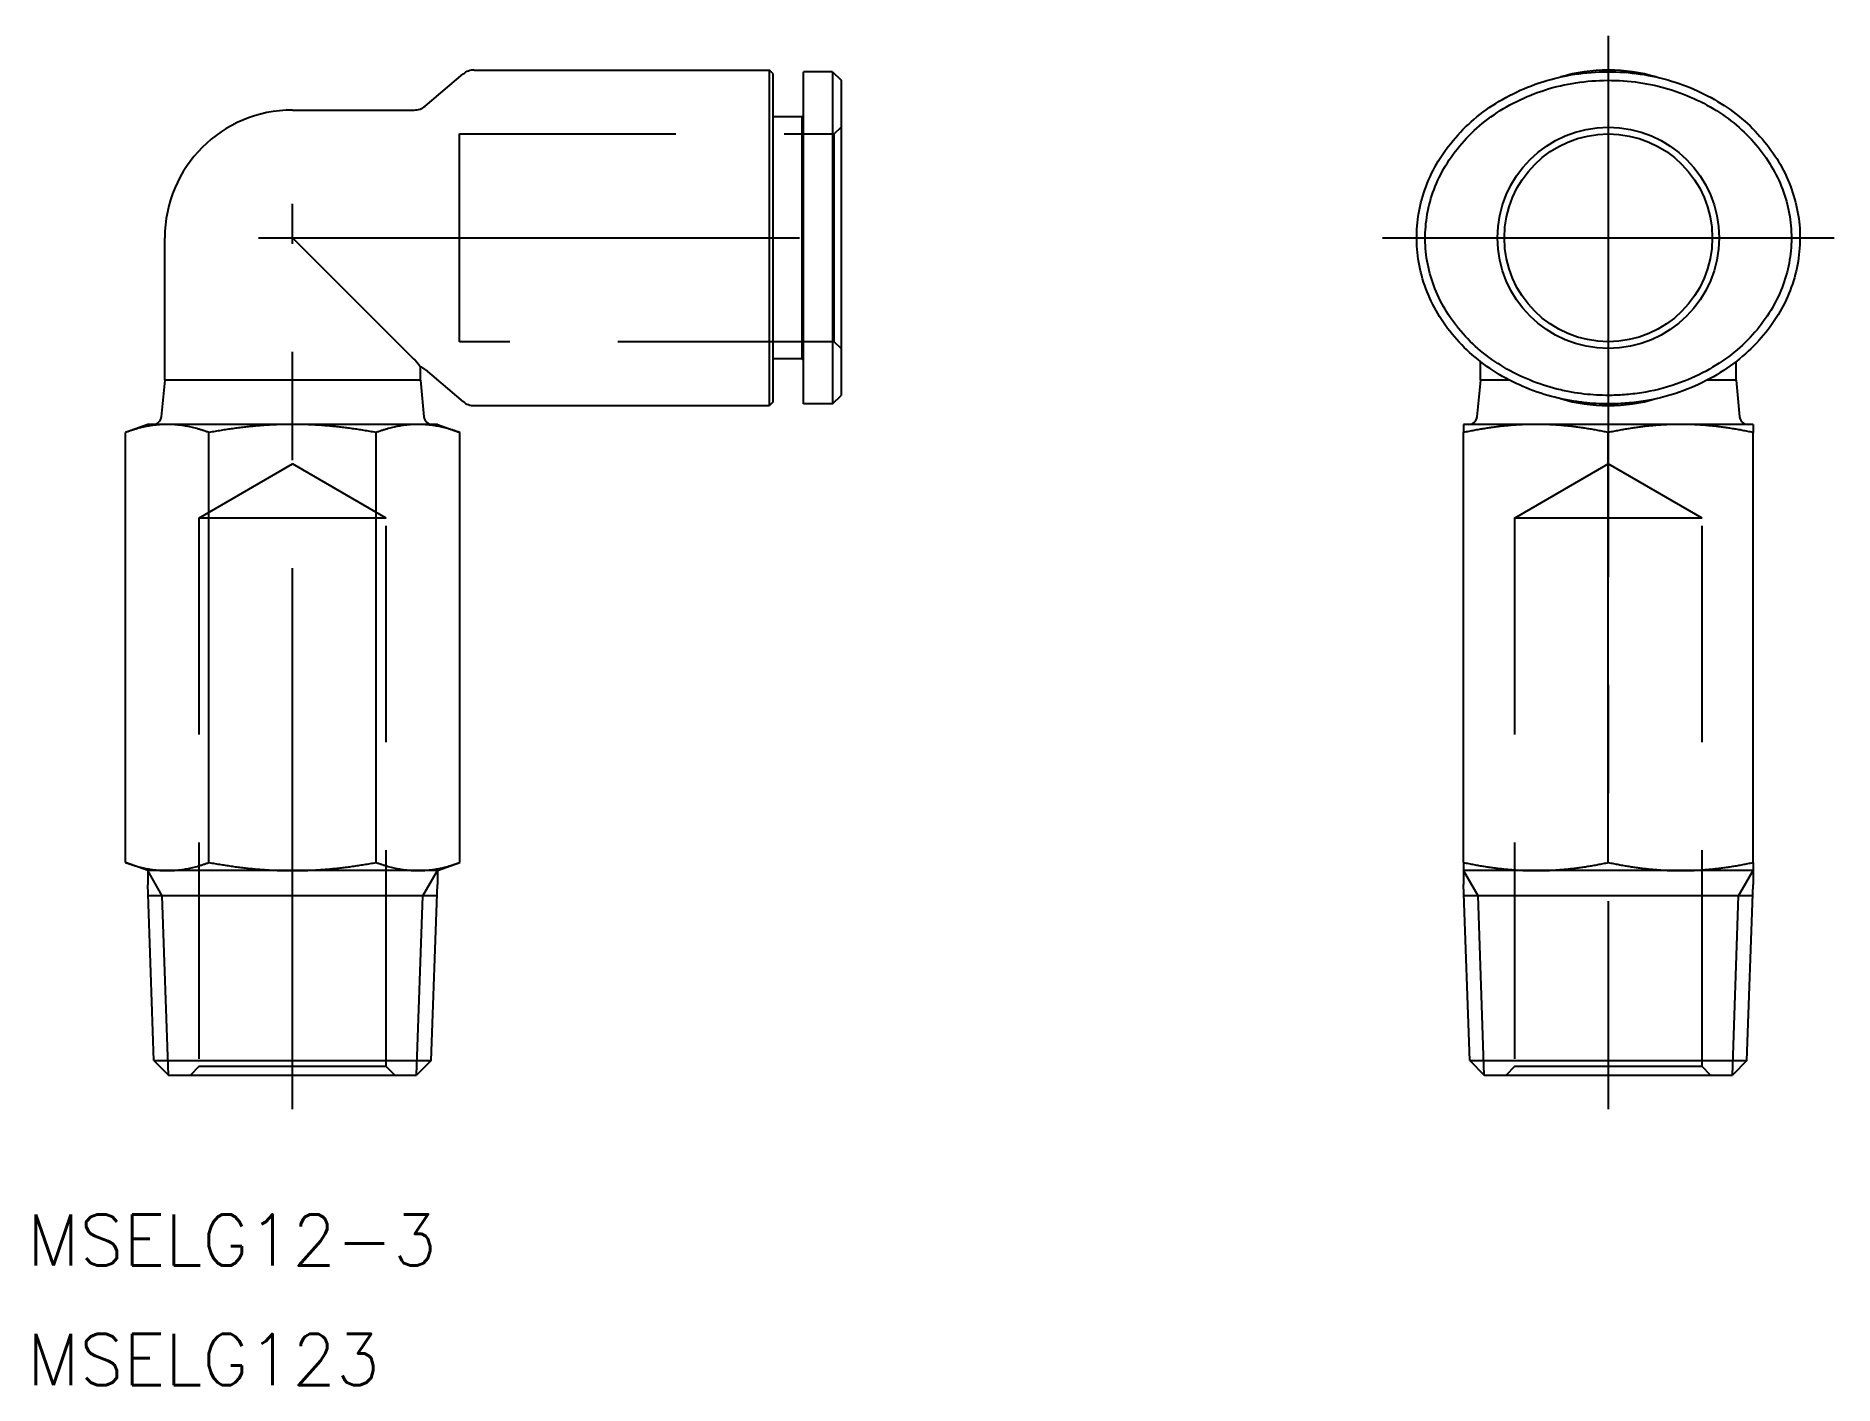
# Model space of a CAD drawing. Extents: x -15 to 90, y -18 to 61.
import ezdxf

# ---------------------------------------------------------------- set-up
doc = ezdxf.new("R2010")
doc.units = 0
doc.linetypes.add('CENTER', pattern=[50.8, 31.75, -6.35, 6.35, -6.35])
doc.linetypes.add('DASHED', pattern=[19.05, 12.7, -6.35])
doc.layers.get('0').update_dxf_attribs({"linetype": 'CONTINUOUS'})
doc.layers.add('CENTER', color=1, linetype='CENTER')
doc.styles.get("Standard").update_dxf_attribs({"font": 'txt.shx', "height": 3, "bigfont": 'bigfont.shx'})

msp = doc.modelspace()

# ---------------------------------------------------------------- linework, layer by layer
at = {"color": 7, "linetype": 'CONTINUOUS'}
for p, q in [((7.78, 56.88), (10.02, 58.77)), ((10.66, 59), (28, 59)), ((28, 39.3), (28, 59)), ((28.2, 58.8), (28, 59)), ((28.2, 58.8), (28.2, 39.5)), ((30, 39.4), (30, 58.9)), ((31.7, 58.9), (30, 58.9)), ((31.7, 58.9), (31.7, 39.4)), ((31.7, 58.9), (32.2, 58.4)), ((32.2, 58.4), (32.2, 39.9)), ((0, 56.65), (7.14, 56.65)), ((29.9, 56.25), (28.2, 56.25)), ((29.9, 56.25), (30, 56.35)), ((29.9, 56.25), (29.9, 42.05)), ((-7.5, 40.8), (-7.5, 49.15)), ((7.14, 42.01), (0, 49.15)), ((7.5, 40.8), (7.5, 41.58)), ((7.78, 41.42), (10.02, 39.53)), ((29.9, 42.05), (28.2, 42.05)), ((29.9, 42.05), (30, 41.95)), ((69.74, 40.8), (69.74, 41.88)), ((84.74, 40.8), (84.74, 41.88)), ((-7.5, 40.8), (-7.71, 38.65)), ((7.5, 40.8), (-7.5, 40.8)), ((7.5, 40.8), (7.71, 38.65)), ((69.74, 40.8), (69.53, 38.65)), ((71.43, 40.8), (69.74, 40.8)), ((84.74, 40.8), (83.05, 40.8)), ((84.74, 40.8), (84.95, 38.65)), ((10.66, 39.3), (28, 39.3)), ((28.2, 39.5), (28, 39.3)), ((31.7, 39.4), (30, 39.4)), ((31.7, 39.4), (32.2, 39.9)), ((-8.5, 38.2), (-9.81, 37.72)), ((8.5, 38.2), (-8.5, 38.2)), ((8.5, 38.2), (9.81, 37.72)), ((85.74, 38.2), (68.74, 38.2)), ((68.74, 38.2), (68.74, 37.72)), ((85.74, 38.2), (85.74, 37.72)), ((-9.81, 12.48), (-9.81, 37.72)), ((-4.91, 12.48), (-4.91, 37.72)), ((4.91, 12.48), (4.91, 37.72)), ((9.81, 12.48), (9.81, 37.72)), ((68.74, 12.48), (68.74, 37.72)), ((77.24, 12.48), (77.24, 37.72)), ((85.74, 12.48), (85.74, 37.72)), ((-8.5, 12), (-9.81, 12.48)), ((-8.5, 12), (-8.5, 11.19)), ((8.5, 12), (-8.5, 12)), ((8.5, 12), (9.81, 12.48)), ((8.5, 12), (8.5, 11.19)), ((68.74, 12.48), (68.74, 12)), ((85.74, 12), (68.74, 12)), ((68.74, 12), (68.74, 11.19)), ((85.74, 12.48), (85.74, 12)), ((85.74, 12), (85.74, 11.19)), ((-8.14, 0.86), (-8.5, 11.19)), ((8.14, 0.86), (8.5, 11.19)), ((69.1, 0.86), (68.74, 11.19)), ((85.38, 0.86), (85.74, 11.19)), ((8.48, 10.52), (-8.48, 10.52)), ((85.72, 10.52), (68.76, 10.52)), ((-8.14, 0.86), (-7.28, 0)), ((-8.14, 0.86), (8.14, 0.86)), ((-7.28, 0), (7.28, 0)), ((8.14, 0.86), (7.28, 0)), ((69.1, 0.86), (85.38, 0.86)), ((69.1, 0.86), (69.96, 0)), ((85.38, 0.86), (84.52, 0)), ((69.96, 0), (84.52, 0))]:
    msp.add_line(p, q, dxfattribs=at)
at = {"color": 3, "linetype": 'DASHED'}
for p, q in [((9.8, 43.05), (9.8, 55.25)), ((9.8, 55.25), (31.8, 55.25)), ((31.8, 55.25), (32.2, 55.65)), ((31.8, 43.05), (31.8, 55.25)), ((31.8, 43.05), (9.8, 43.05)), ((32.2, 42.65), (31.8, 43.05)), ((-5.5, 32.7), (0, 35.88)), ((5.5, 32.7), (0, 35.88)), ((71.74, 32.7), (77.24, 35.88)), ((82.74, 32.7), (77.24, 35.88)), ((5.5, 32.7), (-5.5, 32.7)), ((-5.5, 32.7), (-5.5, 0.5)), ((5.5, 0.5), (5.5, 32.7)), ((82.74, 32.7), (71.74, 32.7)), ((71.74, 32.7), (71.74, 0.5)), ((82.74, 0.5), (82.74, 32.7)), ((-5.5, 0.5), (-6, 0)), ((5.5, 0.5), (-5.5, 0.5)), ((6, 0), (5.5, 0.5)), ((71.74, 0.5), (71.24, 0)), ((82.74, 0.5), (71.74, 0.5)), ((83.24, 0), (82.74, 0.5))]:
    msp.add_line(p, q, dxfattribs=at)
at = {"color": 3, "linetype": 'CONTINUOUS'}
for p, q in [((-7.65, 10.52), (-8.5, 12)), ((7.65, 10.52), (8.5, 12)), ((69.59, 10.52), (68.74, 12)), ((84.89, 10.52), (85.74, 12)), ((-7.28, 0), (-7.65, 10.52)), ((7.28, 0), (7.65, 10.52)), ((69.96, 0), (69.59, 10.52)), ((84.52, 0), (84.89, 10.52))]:
    msp.add_line(p, q, dxfattribs=at)
at = {"color": 7, "linetype": 'CONTINUOUS'}
for radius in [6.5, 6.1]:
    msp.add_circle((77.24, 49.15), radius, dxfattribs=at)
for centre, radius, start, end in [((10.66, 58), 1, 90, 130.0063), ((77.24, 49.15), 9.85, 73.4473, 106.5527), ((0, 49.15), 7.5, 90, 180), ((7.14, 57.65), 1, 270, 310.0063), ((4.46, 39.4), 3.74, 35.7449, 44.4103), ((7.14, 40.65), 1, 49.9937, 68.652), ((10.66, 40.3), 1, 229.9937, 270), ((77.24, 49.15), 9.85, 253.4473, 286.5527), ((-8.2, 38.7), 0.5, 270, 354.5077), ((8.2, 38.7), 0.5, 185.4923, 270), ((69.04, 38.7), 0.5, 270, 354.5077), ((85.44, 38.7), 0.5, 185.4923, 270)]:
    msp.add_arc(centre, radius, start, end, dxfattribs=at)
for points in [[(77.24, 39.4), (77.56, 39.4), (77.88, 39.41), (78.55, 39.46), (78.9, 39.5), (79.92, 39.66), (80.66, 39.83), (82.01, 40.3), (82.62, 40.56), (83.75, 41.18), (84.28, 41.52), (85.24, 42.28), (85.68, 42.68), (86.46, 43.54), (86.8, 43.98), (87.39, 44.91), (87.64, 45.39), (88.04, 46.37), (88.2, 46.87), (88.41, 47.89), (88.47, 48.41), (88.5, 49.45), (88.47, 49.97), (88.3, 51), (88.17, 51.51), (87.82, 52.5), (87.6, 52.99), (87.07, 53.92), (86.76, 54.37), (86.06, 55.22), (85.67, 55.63), (84.81, 56.38), (84.34, 56.73), (83.34, 57.36), (82.81, 57.64), (81.69, 58.12), (81.1, 58.32), (79.89, 58.64), (79.26, 58.76), (78, 58.89), (77.35, 58.92), (76.07, 58.86), (75.42, 58.79), (74.16, 58.54), (73.55, 58.38), (72.35, 57.95), (71.78, 57.69), (70.69, 57.1), (70.18, 56.76), (69.23, 56.02), (68.8, 55.62), (68.02, 54.76), (67.67, 54.31), (67.07, 53.36), (66.82, 52.86), (66.41, 51.85), (66.26, 51.34), (66.05, 50.3), (66, 49.78), (65.98, 48.74), (66.03, 48.22), (66.2, 47.19), (66.34, 46.67), (66.71, 45.67), (66.95, 45.18), (67.51, 44.23), (67.83, 43.77), (68.57, 42.91), (68.98, 42.51), (69.87, 41.76), (70.35, 41.43), (71.36, 40.82), (71.89, 40.56), (72.99, 40.1), (73.56, 39.92), (74.41, 39.71), (74.71, 39.65), (75.27, 39.55), (75.53, 39.51), (76.3, 39.42), (76.76, 39.4), (77.24, 39.4)], [(77.24, 39.9), (77.55, 39.9), (77.86, 39.91), (78.5, 39.96), (78.83, 40), (79.82, 40.15), (80.53, 40.32), (81.82, 40.77), (82.41, 41.02), (83.49, 41.61), (84, 41.94), (84.91, 42.65), (85.33, 43.04), (86.07, 43.85), (86.39, 44.28), (86.95, 45.15), (87.18, 45.61), (87.57, 46.53), (87.71, 47.01), (87.92, 47.97), (87.97, 48.45), (88, 49.43), (87.97, 49.92), (87.81, 50.89), (87.69, 51.37), (87.36, 52.31), (87.15, 52.76), (86.65, 53.65), (86.36, 54.07), (85.7, 54.88), (85.32, 55.27), (84.5, 55.99), (84.06, 56.32), (83.1, 56.92), (82.59, 57.19), (81.51, 57.65), (80.95, 57.85), (79.79, 58.15), (79.19, 58.26), (77.97, 58.39), (77.35, 58.41), (76.11, 58.36), (75.49, 58.29), (74.28, 58.06), (73.69, 57.9), (72.55, 57.49), (71.99, 57.24), (70.95, 56.67), (70.46, 56.35), (69.56, 55.64), (69.15, 55.26), (68.41, 54.44), (68.08, 54.01), (67.51, 53.11), (67.27, 52.65), (66.89, 51.7), (66.74, 51.21), (66.55, 50.23), (66.5, 49.74), (66.48, 48.76), (66.52, 48.27), (66.69, 47.3), (66.82, 46.82), (67.17, 45.87), (67.39, 45.41), (67.92, 44.51), (68.23, 44.08), (68.93, 43.26), (69.32, 42.87), (70.17, 42.16), (70.63, 41.84), (71.59, 41.26), (72.1, 41.01), (73.16, 40.58), (73.71, 40.4), (74.52, 40.2), (74.81, 40.14), (75.35, 40.04), (75.59, 40.01), (76.34, 39.92), (76.78, 39.9), (77.24, 39.9)]]:
    msp.add_open_spline(points, degree=3, knots=[0, 0, 0, 0, 1.364737, 1.364737, 2.729473, 2.729473, 4.940029, 4.940029, 6.666997, 6.666997, 8.214706, 8.214706, 9.659263, 9.659263, 11.06063, 11.06063, 12.468882, 12.468882, 13.89741, 13.89741, 15.341895, 15.341895, 16.794171, 16.794171, 18.250333, 18.250333, 19.727844, 19.727844, 21.250882, 21.250882, 22.837694, 22.837694, 24.484681, 24.484681, 26.190768, 26.190768, 27.957575, 27.957575, 29.769764, 29.769764, 31.60669, 31.60669, 33.448117, 33.448117, 35.273749, 35.273749, 37.062162, 37.062162, 38.791872, 38.791872, 40.459458, 40.459458, 42.06557, 42.06557, 43.605126, 43.605126, 45.091119, 45.091119, 46.550051, 46.550051, 48.002499, 48.002499, 49.449453, 49.449453, 50.881586, 50.881586, 52.29382, 52.29382, 53.692954, 53.692954, 55.124628, 55.124628, 56.63925, 56.63925, 58.296186, 58.296186, 59.240417, 59.240417, 60.184648, 60.184648, 62.200865, 62.200865, 62.200865, 62.200865], dxfattribs=at)
for points, weights in [([(-7.36, 38.2), (-8.5, 38.2), (-9.81, 37.72)], [1, 1.05707706633, 1.03718535755]), ([(-4.91, 37.72), (-6.22, 38.2), (-7.36, 38.2)], [1.03718535755, 1.05707706633, 1]), ([(0, 38.2), (-2.28, 38.2), (-4.91, 37.72)], [1, 1.05707706633, 1.03718535755]), ([(4.91, 37.72), (2.28, 38.2), (0, 38.2)], [1.03718535755, 1.05707706633, 1]), ([(7.36, 38.2), (6.22, 38.2), (4.91, 37.72)], [1, 1.05707706633, 1.03718535755]), ([(9.81, 37.72), (8.5, 38.2), (7.36, 38.2)], [1.03718535755, 1.05707706633, 1]), ([(72.99, 38.2), (71.02, 38.2), (68.74, 37.72)], [1, 1.05707706633, 1.03718535755]), ([(77.24, 37.72), (74.96, 38.2), (72.99, 38.2)], [1.03718535755, 1.05707706633, 1]), ([(81.49, 38.2), (79.52, 38.2), (77.24, 37.72)], [1, 1.05707706633, 1.03718535755]), ([(85.74, 37.72), (83.46, 38.2), (81.49, 38.2)], [1.03718535755, 1.05707706633, 1]), ([(-9.81, 12.48), (-8.5, 12), (-7.36, 12)], [1.06762432206, 1.07247627049, 1]), ([(-7.36, 12), (-6.22, 12), (-4.91, 12.48)], [1, 1.07247627049, 1.06762432206]), ([(-4.91, 12.48), (-2.28, 12), (0, 12)], [1.06762432206, 1.07247627049, 1]), ([(0, 12), (2.28, 12), (4.91, 12.48)], [1, 1.07247627049, 1.06762432206]), ([(4.91, 12.48), (6.22, 12), (7.36, 12)], [1.06762432206, 1.07247627049, 1]), ([(7.36, 12), (8.5, 12), (9.81, 12.48)], [1, 1.07247627049, 1.06762432206]), ([(68.74, 12.48), (71.02, 12), (72.99, 12)], [1.06762432206, 1.07247627049, 1]), ([(72.99, 12), (74.96, 12), (77.24, 12.48)], [1, 1.07247627049, 1.06762432206]), ([(77.24, 12.48), (79.52, 12), (81.49, 12)], [1.06762432206, 1.07247627049, 1]), ([(81.49, 12), (83.46, 12), (85.74, 12.48)], [1, 1.07247627049, 1.06762432206])]:
    msp.add_rational_spline(points, weights, degree=2, dxfattribs=at)
at = {"layer": 'CENTER', "color": 1, "linetype": 'CENTER'}
for p, q in [((77.24, 61), (77.24, -2)), ((0, -2), (0, 51.15)), ((-2, 49.15), (34.2, 49.15)), ((63.99, 49.15), (90.49, 49.15))]:
    msp.add_line(p, q, dxfattribs=at)

# ---------------------------------------------------------------- texts
at = {"color": 7, "linetype": 'CONTINUOUS', "char_height": 3, "width": 19.34, "attachment_point": 1}
for s, insert in [('MSELG12-3', (-15.58, -8.18)), ('MSELG123', (-15.58, -15.2))]:
    msp.add_mtext(s, dxfattribs=dict(at, insert=insert))

doc.saveas('drawing.dxf')
